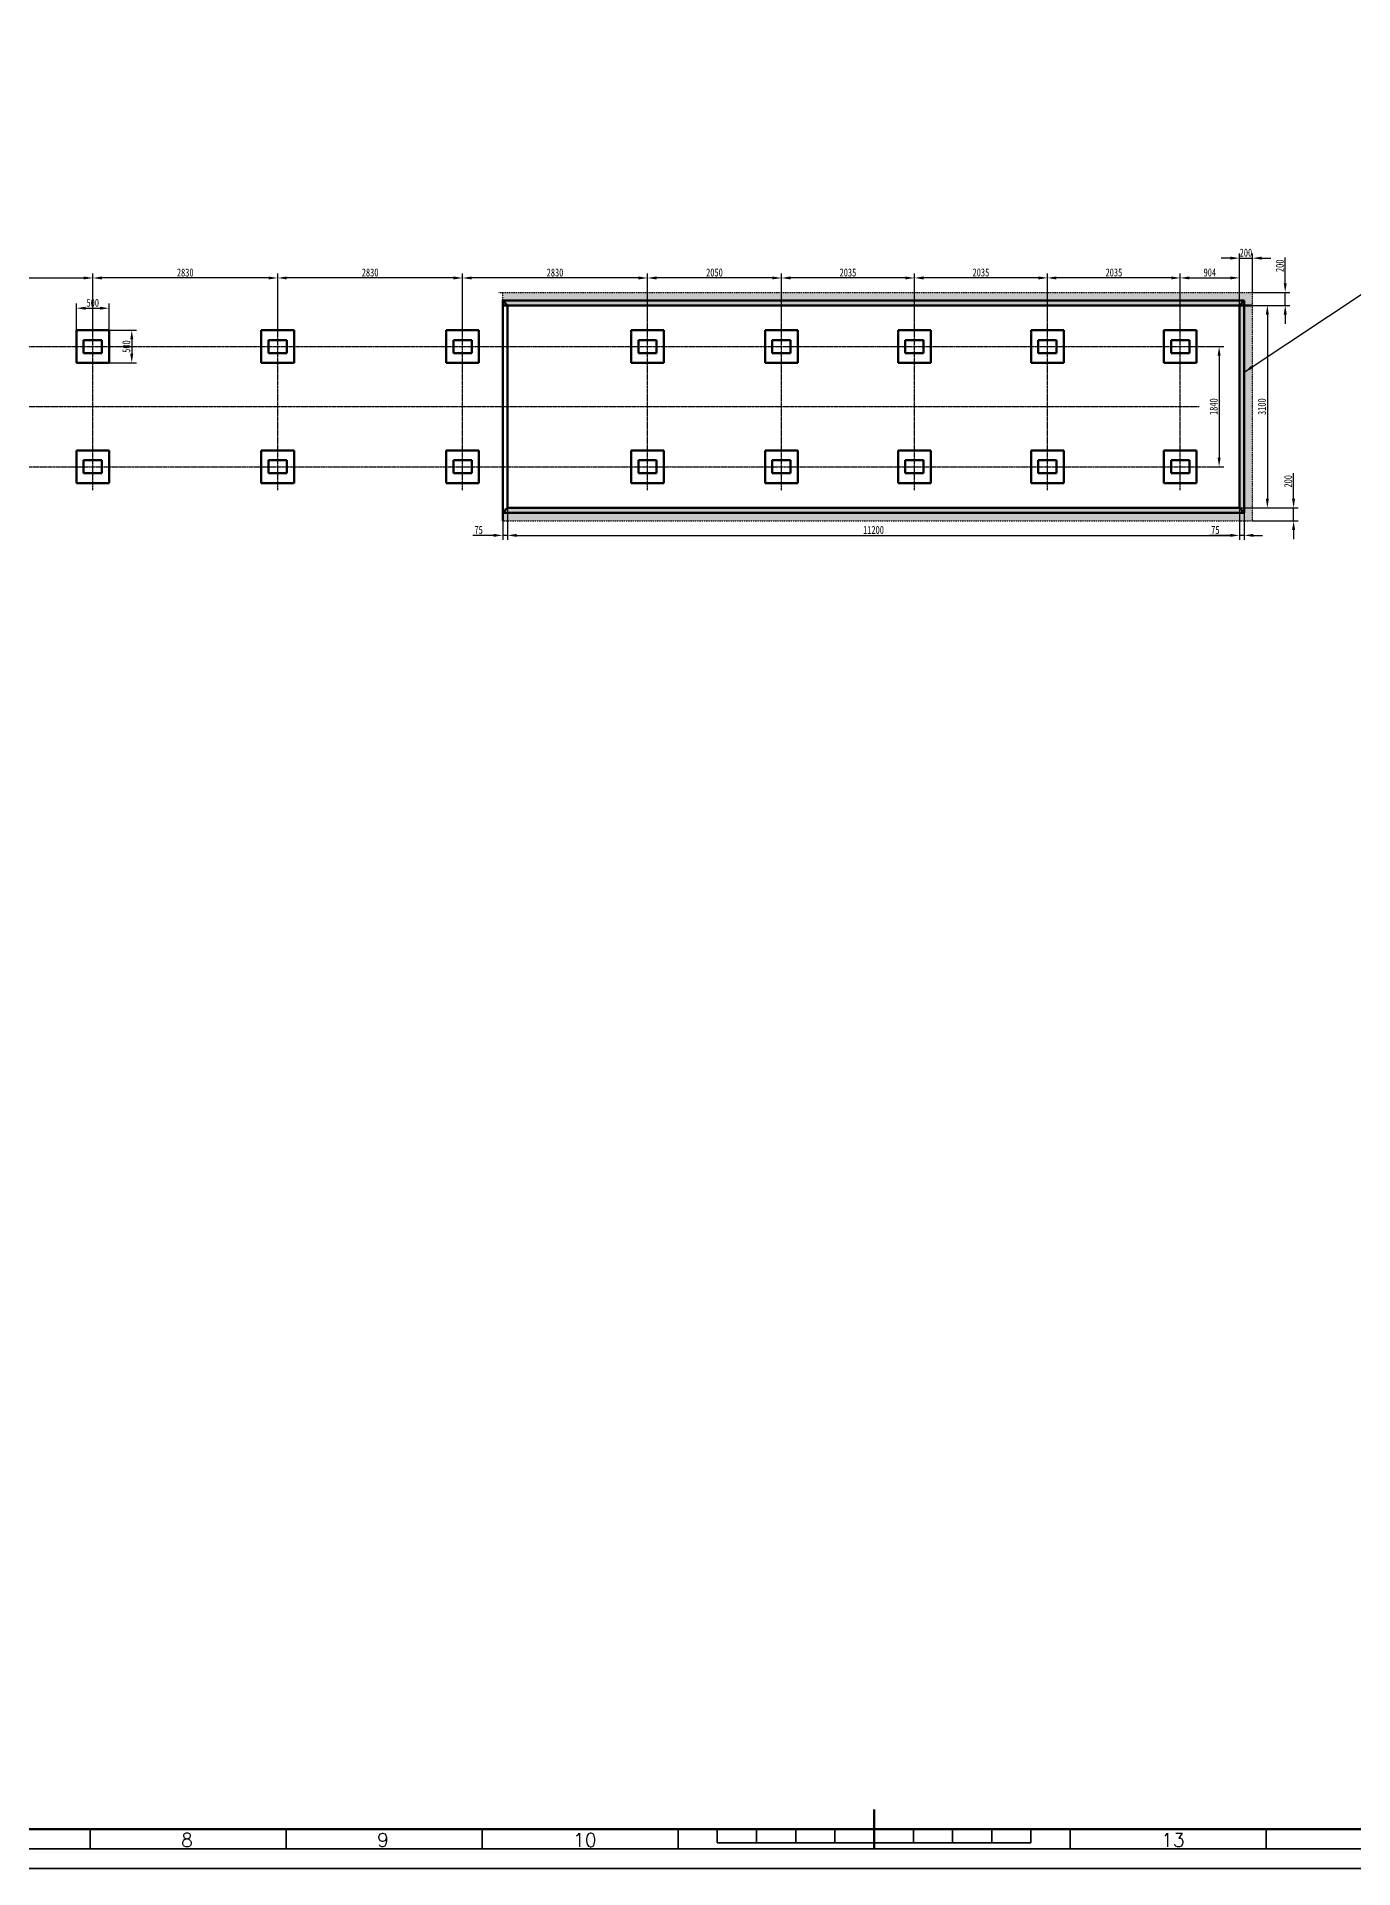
# Model space of a CAD drawing. Header units: millimetres. Extents: x 39335 to 110675, y -13954 to 36506.
# Drawn here: x 59487 to 79639, y -13954 to 14089 of the extents above; entities that cross this region are included whole.
import ezdxf

# ---------------------------------------------------------------- set-up
doc = ezdxf.new("R2010")
doc.units = ezdxf.units.MM
doc.linetypes.add('EB_DASH', pattern=[6, 3, -3])
doc.linetypes.add('EB_DASHDOT', pattern=[39, 30, -3, 3, -3])
for name, color, linetype, lineweight in [('CAXA0', 7, 'Continuous', 70), ('CAXA1', 1, 'EB_DASHDOT', 25), ('CAXA2', 6, 'EB_DASH', 25), ('CAXA4', 3, 'Continuous', 25), ('M_EQUIP_E7', 7, 'Continuous', 70)]:
    doc.layers.add(name, color=color, linetype=linetype, lineweight=lineweight)
doc.styles.add('\\M+5B1EA\\M+5D7BC', font='', dxfattribs={"width": 0.667})
doc.styles.add('S', font='simplex.shx', dxfattribs={"width": 0.8})
doc.styles.get('\\M+5B1EA\\M+5D7BC').set_extended_font_data('FangSong_GB2312')
doc.dimstyles.new('\\M+5B1EA\\M+5D7BC', dxfattribs={"dimscale": 35, "dimtxt": 3.5, "dimasz": 4, "dimexe": 2, "dimexo": 0, "dimtad": 1, "dimdec": 1, "dimdsep": 46, "dimtxsty": '\\M+5B1EA\\M+5D7BC', "dimcen": 0, "dimdle": 6, "dimazin": 2, "dimtfac": 1, "dimtdec": 1, "dimtmove": 0, "dimatfit": 3, "dimfxl": 0, "dimtolj": 1, "dimtzin": 0, "dimarcsym": 0})

# ---------------------------------------------------------------- blocks, each defined once
blk = doc.blocks.new('A$C4D8E30D3')
at = {"color": 7, "linetype": 'Continuous', "lineweight": 70}
blk.add_line((-45.5, 15), (-45.5, 5), dxfattribs=at)
at = {"color": 3, "linetype": 'Continuous', "lineweight": 35}
for p, q in [((-245.5, 10), (-245.5, 5)), ((-195.5, 10), (-195.5, 5)), ((-145.5, 10), (-145.5, 5)), ((-95.5, 10), (-95.5, 5)), ((-45.5, 10), (-45.5, 5)), ((-45.5, 10), (-45.5, 5)), ((4.5, 10), (4.5, 5)), ((54.5, 10), (54.5, 5)), ((54.5, 10), (54.5, 5))]:
    blk.add_line(p, q, dxfattribs=at)
at = {"color": 7, "lineweight": 35}
for p, q in [((-85.5, 6.52), (-85.5, 10)), ((-75.5, 6.52), (-75.5, 10)), ((-65.5, 6.52), (-65.5, 10)), ((-55.5, 6.52), (-55.5, 10)), ((-35.5, 6.52), (-35.5, 10)), ((-25.5, 6.52), (-25.5, 10)), ((-15.5, 6.52), (-15.5, 10)), ((-5.5, 6.52), (-5.5, 10)), ((-85.5, 6.52), (-5.5, 6.52))]:
    blk.add_line(p, q, dxfattribs=at)
at = {"color": 3, "linetype": 'Continuous', "lineweight": 35}
for points in [[(594, 0), (-595, 0), (-595, 841), (594, 841)], [(589, 5), (-580, 5), (-580, 836), (589, 836)]]:
    blk.add_lwpolyline(points, close=True, dxfattribs=at)
at = {"color": 7, "linetype": 'Continuous', "lineweight": 70}
blk.add_lwpolyline([(584, 10), (-575, 10), (-575, 831), (584, 831)], close=True, dxfattribs=at)
at = {"color": 3, "linetype": 'Continuous', "lineweight": 35, "style": 'S'}
for s, p in [('8', (-222.29, 5.51)), ('9', (-172.29, 5.51)), ('10', (-122.29, 5.51)), ('13', (27.71, 5.51))]:
    blk.add_text(s, height=3.5, dxfattribs=at).set_placement(p)
blk = doc.blocks.new('*D255')
at = {"layer": 'CAXA4', "color": 0, "lineweight": -2, "transparency": 16777216}
for p, q in [((63176, 9708), (63176, 10464)), ((65866, 10394), (63316, 10394)), ((66006, 9708), (66006, 10464))]:
    blk.add_line(p, q, dxfattribs=at)
at = {"layer": 'CAXA4', "color": 0, "transparency": 16777216}
for points in [[(63316, 10417), (63316, 10371), (63176, 10394)], [(65866, 10417), (65866, 10371), (66006, 10394)]]:
    blk.add_solid(points, dxfattribs=at)
at = {"layer": 'DEFPOINTS', "color": 0, "transparency": 16777216}
for p in [(63176, 10394), (63176, 9708), (66006, 9708)]:
    blk.add_point(p, dxfattribs=at)
at = {"layer": 'CAXA4', "color": 0, "transparency": 16777216, "insert": (64591, 10477), "char_height": 122.5, "attachment_point": 5, "style": '\\M+5B1EA\\M+5D7BC'}
blk.add_mtext('\\A1;\\fFangSong_GB2312;2830', dxfattribs=at)
blk = doc.blocks.new('*D256')
at = {"layer": 'CAXA4', "color": 0, "lineweight": -2, "transparency": 16777216}
for p, q in [((60346, 9708), (60346, 10464)), ((63036, 10394), (60486, 10394)), ((63176, 9708), (63176, 10464))]:
    blk.add_line(p, q, dxfattribs=at)
at = {"layer": 'CAXA4', "color": 0, "transparency": 16777216}
for points in [[(60486, 10417), (60486, 10371), (60346, 10394)], [(63036, 10417), (63036, 10371), (63176, 10394)]]:
    blk.add_solid(points, dxfattribs=at)
at = {"layer": 'DEFPOINTS', "color": 0, "transparency": 16777216}
for p in [(60346, 10394), (60346, 9708), (63176, 9708)]:
    blk.add_point(p, dxfattribs=at)
at = {"layer": 'CAXA4', "color": 0, "transparency": 16777216, "insert": (61761, 10477), "char_height": 122.5, "attachment_point": 5, "style": '\\M+5B1EA\\M+5D7BC'}
blk.add_mtext('\\A1;\\fFangSong_GB2312;2830', dxfattribs=at)
blk = doc.blocks.new('*D257')
at = {"layer": 'CAXA4', "color": 0, "lineweight": -2, "transparency": 16777216}
for p, q in [((57516, 9708), (57516, 10464)), ((57656, 10394), (60206, 10394)), ((60346, 9708), (60346, 10464))]:
    blk.add_line(p, q, dxfattribs=at)
at = {"layer": 'CAXA4', "color": 0, "transparency": 16777216}
for points in [[(57656, 10417), (57656, 10371), (57516, 10394)], [(60206, 10417), (60206, 10371), (60346, 10394)]]:
    blk.add_solid(points, dxfattribs=at)
at = {"layer": 'DEFPOINTS', "color": 0, "transparency": 16777216}
for p in [(60346, 10394), (57516, 9708), (60346, 9708)]:
    blk.add_point(p, dxfattribs=at)
at = {"layer": 'CAXA4', "color": 0, "transparency": 16777216, "insert": (58931, 10477), "char_height": 122.5, "attachment_point": 5, "style": '\\M+5B1EA\\M+5D7BC'}
blk.add_mtext('\\A1;\\fFangSong_GB2312;2830', dxfattribs=at)
blk = doc.blocks.new('*D259')
at = {"layer": 'CAXA4', "color": 0, "lineweight": -2, "transparency": 16777216}
for p, q in [((60596, 9594), (61013, 9594)), ((60943, 9454), (60943, 9234)), ((60596, 9094), (61013, 9094))]:
    blk.add_line(p, q, dxfattribs=at)
at = {"layer": 'CAXA4', "color": 0, "transparency": 16777216}
for points in [[(60920, 9454), (60966, 9454), (60943, 9594)], [(60920, 9234), (60966, 9234), (60943, 9094)]]:
    blk.add_solid(points, dxfattribs=at)
at = {"layer": 'DEFPOINTS', "color": 0, "transparency": 16777216}
for p in [(60596, 9594), (60596, 9094), (60943, 9094)]:
    blk.add_point(p, dxfattribs=at)
at = {"layer": 'CAXA4', "color": 0, "transparency": 16777216, "insert": (60860, 9344), "char_height": 122.5, "attachment_point": 5, "rotation": 90, "style": '\\M+5B1EA\\M+5D7BC'}
blk.add_mtext('\\A1;\\fFangSong_GB2312;500', dxfattribs=at)
blk = doc.blocks.new('*D260')
at = {"layer": 'CAXA4', "color": 0, "lineweight": -2, "transparency": 16777216}
for p, q in [((60096, 9594), (60096, 10001)), ((60236, 9931), (60456, 9931)), ((60596, 9594), (60596, 10001))]:
    blk.add_line(p, q, dxfattribs=at)
at = {"layer": 'CAXA4', "color": 0, "transparency": 16777216}
for points in [[(60236, 9954), (60236, 9908), (60096, 9931)], [(60456, 9954), (60456, 9908), (60596, 9931)]]:
    blk.add_solid(points, dxfattribs=at)
at = {"layer": 'DEFPOINTS', "color": 0, "transparency": 16777216}
for p in [(60596, 9931), (60096, 9594), (60596, 9594)]:
    blk.add_point(p, dxfattribs=at)
at = {"layer": 'CAXA4', "color": 0, "transparency": 16777216, "insert": (60346, 10014), "char_height": 122.5, "attachment_point": 5, "style": '\\M+5B1EA\\M+5D7BC'}
blk.add_mtext('\\A1;\\fFangSong_GB2312;500', dxfattribs=at)
blk = doc.blocks.new('*D261')
at = {"layer": 'CAXA4', "color": 0, "lineweight": -2, "transparency": 16777216}
for p, q in [((66620, 6799), (66620, 6383)), ((66695, 6874), (66695, 6383)), ((66480, 6453), (66164, 6453)), ((66695, 6453), (66620, 6453)), ((66835, 6453), (66975, 6453))]:
    blk.add_line(p, q, dxfattribs=at)
at = {"layer": 'CAXA4', "color": 0, "transparency": 16777216}
for points in [[(66480, 6477), (66480, 6430), (66620, 6453)], [(66835, 6477), (66835, 6430), (66695, 6453)]]:
    blk.add_solid(points, dxfattribs=at)
at = {"layer": 'DEFPOINTS', "color": 0, "transparency": 16777216}
for p in [(66620, 6799), (66695, 6874), (66620, 6453)]:
    blk.add_point(p, dxfattribs=at)
at = {"layer": 'CAXA4', "color": 0, "transparency": 16777216, "insert": (66252, 6536), "char_height": 122.5, "attachment_point": 5, "style": '\\M+5B1EA\\M+5D7BC'}
blk.add_mtext('\\A1;\\fFangSong_GB2312;75', dxfattribs=at)
blk = doc.blocks.new('*D262')
at = {"layer": 'CAXA4', "color": 0, "lineweight": -2, "transparency": 16777216}
for p, q in [((66006, 9708), (66006, 10464)), ((68696, 10394), (66146, 10394)), ((68836, 9733), (68836, 10464))]:
    blk.add_line(p, q, dxfattribs=at)
at = {"layer": 'CAXA4', "color": 0, "transparency": 16777216}
for points in [[(66146, 10417), (66146, 10371), (66006, 10394)], [(68696, 10417), (68696, 10371), (68836, 10394)]]:
    blk.add_solid(points, dxfattribs=at)
at = {"layer": 'DEFPOINTS', "color": 0, "transparency": 16777216}
for p in [(66006, 10394), (66006, 9708), (68836, 9733)]:
    blk.add_point(p, dxfattribs=at)
at = {"layer": 'CAXA4', "color": 0, "transparency": 16777216, "insert": (67421, 10477), "char_height": 122.5, "attachment_point": 5, "style": '\\M+5B1EA\\M+5D7BC'}
blk.add_mtext('\\A1;\\fFangSong_GB2312;2830', dxfattribs=at)
blk = doc.blocks.new('*D263')
at = {"layer": 'CAXA4', "color": 0, "lineweight": -2, "transparency": 16777216}
for p, q in [((68836, 9733), (68836, 10464)), ((70746, 10394), (68976, 10394)), ((70886, 9733), (70886, 10464))]:
    blk.add_line(p, q, dxfattribs=at)
at = {"layer": 'CAXA4', "color": 0, "transparency": 16777216}
for points in [[(68976, 10417), (68976, 10371), (68836, 10394)], [(70746, 10417), (70746, 10371), (70886, 10394)]]:
    blk.add_solid(points, dxfattribs=at)
at = {"layer": 'DEFPOINTS', "color": 0, "transparency": 16777216}
for p in [(68836, 10394), (68836, 9733), (70886, 9733)]:
    blk.add_point(p, dxfattribs=at)
at = {"layer": 'CAXA4', "color": 0, "transparency": 16777216, "insert": (69861, 10477), "char_height": 122.5, "attachment_point": 5, "style": '\\M+5B1EA\\M+5D7BC'}
blk.add_mtext('\\A1;\\fFangSong_GB2312;2050', dxfattribs=at)
blk = doc.blocks.new('*D264')
at = {"layer": 'CAXA4', "color": 0, "lineweight": -2, "transparency": 16777216}
for p, q in [((70886, 9733), (70886, 10464)), ((72781, 10394), (71026, 10394)), ((72921, 9733), (72921, 10464))]:
    blk.add_line(p, q, dxfattribs=at)
at = {"layer": 'CAXA4', "color": 0, "transparency": 16777216}
for points in [[(71026, 10417), (71026, 10371), (70886, 10394)], [(72781, 10417), (72781, 10371), (72921, 10394)]]:
    blk.add_solid(points, dxfattribs=at)
at = {"layer": 'DEFPOINTS', "color": 0, "transparency": 16777216}
for p in [(70886, 10394), (70886, 9733), (72921, 9733)]:
    blk.add_point(p, dxfattribs=at)
at = {"layer": 'CAXA4', "color": 0, "transparency": 16777216, "insert": (71904, 10477), "char_height": 122.5, "attachment_point": 5, "style": '\\M+5B1EA\\M+5D7BC'}
blk.add_mtext('\\A1;\\fFangSong_GB2312;2035', dxfattribs=at)
blk = doc.blocks.new('*D265')
at = {"layer": 'CAXA4', "color": 0, "lineweight": -2, "transparency": 16777216}
for p, q in [((72921, 9733), (72921, 10465)), ((74816, 10395), (73061, 10395)), ((74956, 9733), (74956, 10465))]:
    blk.add_line(p, q, dxfattribs=at)
at = {"layer": 'CAXA4', "color": 0, "transparency": 16777216}
for points in [[(73061, 10418), (73061, 10371), (72921, 10395)], [(74816, 10418), (74816, 10371), (74956, 10395)]]:
    blk.add_solid(points, dxfattribs=at)
at = {"layer": 'DEFPOINTS', "color": 0, "transparency": 16777216}
for p in [(72921, 10395), (72921, 9733), (74956, 9733)]:
    blk.add_point(p, dxfattribs=at)
at = {"layer": 'CAXA4', "color": 0, "transparency": 16777216, "insert": (73939, 10478), "char_height": 122.5, "attachment_point": 5, "style": '\\M+5B1EA\\M+5D7BC'}
blk.add_mtext('\\A1;\\fFangSong_GB2312;2035', dxfattribs=at)
blk = doc.blocks.new('*D266')
at = {"layer": 'CAXA4', "color": 0, "lineweight": -2, "transparency": 16777216}
for p, q in [((74956, 9733), (74956, 10465)), ((76851, 10395), (75096, 10395)), ((76991, 9733), (76991, 10465))]:
    blk.add_line(p, q, dxfattribs=at)
at = {"layer": 'CAXA4', "color": 0, "transparency": 16777216}
for points in [[(75096, 10418), (75096, 10371), (74956, 10395)], [(76851, 10418), (76851, 10371), (76991, 10395)]]:
    blk.add_solid(points, dxfattribs=at)
at = {"layer": 'DEFPOINTS', "color": 0, "transparency": 16777216}
for p in [(74956, 10395), (74956, 9733), (76991, 9733)]:
    blk.add_point(p, dxfattribs=at)
at = {"layer": 'CAXA4', "color": 0, "transparency": 16777216, "insert": (75974, 10478), "char_height": 122.5, "attachment_point": 5, "style": '\\M+5B1EA\\M+5D7BC'}
blk.add_mtext('\\A1;\\fFangSong_GB2312;2035', dxfattribs=at)
blk = doc.blocks.new('*D267')
at = {"layer": 'CAXA4', "color": 0, "lineweight": -2, "transparency": 16777216}
for p, q in [((76991, 9733), (76991, 10465)), ((77131, 10395), (77755, 10395)), ((77895, 9974), (77895, 10465))]:
    blk.add_line(p, q, dxfattribs=at)
at = {"layer": 'CAXA4', "color": 0, "transparency": 16777216}
for points in [[(77131, 10418), (77131, 10371), (76991, 10395)], [(77755, 10418), (77755, 10371), (77895, 10395)]]:
    blk.add_solid(points, dxfattribs=at)
at = {"layer": 'DEFPOINTS', "color": 0, "transparency": 16777216}
for p in [(77895, 10395), (77895, 9974), (76991, 9733)]:
    blk.add_point(p, dxfattribs=at)
at = {"layer": 'CAXA4', "color": 0, "transparency": 16777216, "insert": (77443, 10478), "char_height": 122.5, "attachment_point": 5, "style": '\\M+5B1EA\\M+5D7BC'}
blk.add_mtext('\\A1;\\fFangSong_GB2312;904', dxfattribs=at)
blk = doc.blocks.new('*D268')
at = {"layer": 'CAXA4', "color": 0, "lineweight": -2, "transparency": 16777216}
for p, q in [((77411, 9344), (77655, 9344)), ((77585, 9204), (77585, 7644)), ((77420, 7504), (77655, 7504))]:
    blk.add_line(p, q, dxfattribs=at)
at = {"layer": 'CAXA4', "color": 0, "transparency": 16777216}
for points in [[(77562, 9204), (77608, 9204), (77585, 9344)], [(77562, 7644), (77608, 7644), (77585, 7504)]]:
    blk.add_solid(points, dxfattribs=at)
at = {"layer": 'DEFPOINTS', "color": 0, "transparency": 16777216}
for p in [(77411, 9344), (77420, 7504), (77585, 7504)]:
    blk.add_point(p, dxfattribs=at)
at = {"layer": 'CAXA4', "color": 0, "transparency": 16777216, "insert": (77502, 8424), "char_height": 122.5, "attachment_point": 5, "rotation": 90, "style": '\\M+5B1EA\\M+5D7BC'}
blk.add_mtext('\\A1;\\fFangSong_GB2312;1840', dxfattribs=at)
blk = doc.blocks.new('*D269')
at = {"layer": 'CAXA4', "color": 0, "lineweight": -2, "transparency": 16777216}
for p, q in [((77895, 9974), (78393, 9974)), ((78323, 9834), (78323, 7014)), ((77895, 6874), (78393, 6874))]:
    blk.add_line(p, q, dxfattribs=at)
at = {"layer": 'CAXA4', "color": 0, "transparency": 16777216}
for points in [[(78299, 9834), (78346, 9834), (78323, 9974)], [(78299, 7014), (78346, 7014), (78323, 6874)]]:
    blk.add_solid(points, dxfattribs=at)
at = {"layer": 'DEFPOINTS', "color": 0, "transparency": 16777216}
for p in [(77895, 9974), (77895, 6874), (78323, 6874)]:
    blk.add_point(p, dxfattribs=at)
at = {"layer": 'CAXA4', "color": 0, "transparency": 16777216, "insert": (78240, 8424), "char_height": 122.5, "attachment_point": 5, "rotation": 90, "style": '\\M+5B1EA\\M+5D7BC'}
blk.add_mtext('\\A1;\\fFangSong_GB2312;3100', dxfattribs=at)
blk = doc.blocks.new('*D270')
at = {"layer": 'CAXA4', "color": 0, "lineweight": -2, "transparency": 16777216}
for p, q in [((77895, 6874), (77895, 6383)), ((77970, 6799), (77970, 6383)), ((77755, 6453), (77439, 6453)), ((77970, 6453), (77895, 6453)), ((78110, 6453), (78250, 6453))]:
    blk.add_line(p, q, dxfattribs=at)
at = {"layer": 'CAXA4', "color": 0, "transparency": 16777216}
for points in [[(77755, 6477), (77755, 6430), (77895, 6453)], [(78110, 6477), (78110, 6430), (77970, 6453)]]:
    blk.add_solid(points, dxfattribs=at)
at = {"layer": 'DEFPOINTS', "color": 0, "transparency": 16777216}
for p in [(77895, 6874), (77970, 6799), (77895, 6453)]:
    blk.add_point(p, dxfattribs=at)
at = {"layer": 'CAXA4', "color": 0, "transparency": 16777216, "insert": (77527, 6536), "char_height": 122.5, "attachment_point": 5, "style": '\\M+5B1EA\\M+5D7BC'}
blk.add_mtext('\\A1;\\fFangSong_GB2312;75', dxfattribs=at)
blk = doc.blocks.new('*D271')
at = {"layer": 'CAXA4', "color": 0, "lineweight": -2, "transparency": 16777216}
for p, q in [((66695, 6874), (66695, 6383)), ((77895, 6874), (77895, 6383)), ((66835, 6453), (77755, 6453))]:
    blk.add_line(p, q, dxfattribs=at)
at = {"layer": 'CAXA4', "color": 0, "transparency": 16777216}
for points in [[(66835, 6477), (66835, 6430), (66695, 6453)], [(77755, 6477), (77755, 6430), (77895, 6453)]]:
    blk.add_solid(points, dxfattribs=at)
at = {"layer": 'DEFPOINTS', "color": 0, "transparency": 16777216}
for p in [(66695, 6874), (77895, 6874), (77895, 6453)]:
    blk.add_point(p, dxfattribs=at)
at = {"layer": 'CAXA4', "color": 0, "transparency": 16777216, "insert": (72295, 6536), "char_height": 122.5, "attachment_point": 5, "style": '\\M+5B1EA\\M+5D7BC'}
blk.add_mtext('\\A1;\\fFangSong_GB2312;11200', dxfattribs=at)
blk = doc.blocks.new('*D274')
at = {"layer": 'CAXA4', "color": 0, "lineweight": -2, "transparency": 16777216}
for p, q in [((78597, 10314), (78597, 10708)), ((78095, 10174), (78667, 10174)), ((78597, 9974), (78597, 10174)), ((78190, 9974), (78667, 9974)), ((78597, 9834), (78597, 9694))]:
    blk.add_line(p, q, dxfattribs=at)
at = {"layer": 'CAXA4', "color": 0, "transparency": 16777216}
for points in [[(78573, 10314), (78620, 10314), (78597, 10174)], [(78573, 9834), (78620, 9834), (78597, 9974)]]:
    blk.add_solid(points, dxfattribs=at)
at = {"layer": 'DEFPOINTS', "color": 0, "transparency": 16777216}
for p in [(78095, 10174), (78597, 10174), (78190, 9974)]:
    blk.add_point(p, dxfattribs=at)
at = {"layer": 'CAXA4', "color": 0, "transparency": 16777216, "insert": (78514, 10581), "char_height": 122.5, "attachment_point": 5, "rotation": 90, "style": '\\M+5B1EA\\M+5D7BC'}
blk.add_mtext('\\A1;200', dxfattribs=at)
blk = doc.blocks.new('*D275')
at = {"layer": 'CAXA4', "color": 0, "lineweight": -2, "transparency": 16777216}
for p, q in [((78725, 7014), (78725, 7408)), ((78206, 6874), (78795, 6874)), ((78725, 6674), (78725, 6874)), ((78095, 6674), (78795, 6674)), ((78725, 6534), (78725, 6394))]:
    blk.add_line(p, q, dxfattribs=at)
at = {"layer": 'CAXA4', "color": 0, "transparency": 16777216}
for points in [[(78701, 7014), (78748, 7014), (78725, 6874)], [(78701, 6534), (78748, 6534), (78725, 6674)]]:
    blk.add_solid(points, dxfattribs=at)
at = {"layer": 'DEFPOINTS', "color": 0, "transparency": 16777216}
for p in [(78206, 6874), (78725, 6874), (78095, 6674)]:
    blk.add_point(p, dxfattribs=at)
at = {"layer": 'CAXA4', "color": 0, "transparency": 16777216, "insert": (78642, 7281), "char_height": 122.5, "attachment_point": 5, "rotation": 90, "style": '\\M+5B1EA\\M+5D7BC'}
blk.add_mtext('\\A1;200', dxfattribs=at)
blk = doc.blocks.new('*D276')
at = {"layer": 'CAXA4', "color": 0, "lineweight": -2, "transparency": 16777216}
for p, q in [((77755, 10698), (77615, 10698)), ((77895, 10388), (77895, 10768)), ((77895, 10698), (78095, 10698)), ((78095, 10174), (78095, 10768)), ((78235, 10698), (78375, 10698))]:
    blk.add_line(p, q, dxfattribs=at)
at = {"layer": 'CAXA4', "color": 0, "transparency": 16777216}
for points in [[(77755, 10721), (77755, 10674), (77895, 10698)], [(78235, 10721), (78235, 10674), (78095, 10698)]]:
    blk.add_solid(points, dxfattribs=at)
at = {"layer": 'DEFPOINTS', "color": 0, "transparency": 16777216}
for p in [(78095, 10698), (77895, 10388), (78095, 10174)]:
    blk.add_point(p, dxfattribs=at)
at = {"layer": 'CAXA4', "color": 0, "transparency": 16777216, "insert": (77995, 10781), "char_height": 122.5, "attachment_point": 5, "style": '\\M+5B1EA\\M+5D7BC'}
blk.add_mtext('\\A1;200', dxfattribs=at)

msp = doc.modelspace()

# ---------------------------------------------------------------- hatches: boundary and pattern name
at = {"layer": 'CAXA2'}
h = msp.add_hatch(dxfattribs=at)
h.set_pattern_fill('AR-CONC', color=256, style=0)
h.set_pattern_definition([(50, (43517.59, 12488.8), (182.1847, -15.9391), [19.05, -209.55]), (355, (43517.59, 12488.8), (-35.2428, 191.0566), [15.24, -167.64]), (100.451, (43532.77, 12487.48), (146.9425, 175.1167), [16.19, -178.09]), (46.1842, (43517.59, 12539.6), (271.079, -42.0423), [28.575, -314.325]), (96.6356, (43540.18, 12536.1), (237.4042, 247.4256), [24.285, -267.135]), (351.184, (43517.6, 12539.6), (237.4046, 247.4251), [22.86, -251.46]), (21, (43542.99, 12526.9), (151.6149, -102.2655), [19.05, -209.55]), (326, (43542.99, 12526.9), (61.802, 184.188), [15.24, -167.64]), (71.4514, (43555.62, 12518.38), (213.4165, 81.9229), [16.19, -178.09]), (37.5, (43517.586, 12488.805), (3.0886, 84.55504), [0, -165.608, 0, -170.18, 0, -168.275]), (7.5, (43517.59, 12488.805), (66.81966, 100.18057), [0, -97.028, 0, -161.798, 0, -64.135]), (327.5, (43460.944, 12488.805), (135.5906, -5.72874), [0, -63.5, 0, -198.12, 0, -262.89]), (317.5, (43435.54, 12488.8), (148.1292, 25.4265), [0, -82.55, 0, -131.572, 0, -186.69])])
h.paths.add_polyline_path([(78094.94, 10173.9), (66619.94, 10173.9), (66619.94, 10048.9), (66619.94, 9973.9), (77894.94, 9973.9), (77894.94, 6873.9), (66619.94, 6873.9), (66619.94, 6673.9), (78094.94, 6673.9)])

# ---------------------------------------------------------------- linework, layer by layer
at = {"layer": 'CAXA0'}
for p, q in [((66694.94, 9973.9), (66619.94, 10048.9)), ((66619.94, 10048.9), (66619.94, 6673.9)), ((77969.94, 10048.9), (66619.94, 10048.9)), ((66619.94, 9973.9), (78094.94, 9973.9)), ((66694.94, 6873.9), (66694.94, 9973.9)), ((77894.94, 9973.9), (77969.94, 10048.9)), ((77894.94, 6873.9), (77894.94, 9973.9)), ((77969.94, 10048.9), (77969.94, 6798.9)), ((60096.01, 9593.9), (60596.01, 9593.9)), ((60096.01, 9093.9), (60096.01, 9593.9)), ((60596.01, 9593.9), (60596.01, 9093.9)), ((62926.01, 9593.9), (63426.01, 9593.9)), ((62926.01, 9093.9), (62926.01, 9593.9)), ((63426.01, 9593.9), (63426.01, 9093.9)), ((65756.01, 9593.9), (66256.01, 9593.9)), ((65756.01, 9093.9), (65756.01, 9593.9)), ((66256.01, 9593.9), (66256.01, 9093.9)), ((68586.01, 9593.9), (69086.01, 9593.9)), ((68586.01, 9093.9), (68586.01, 9593.9)), ((69086.01, 9593.9), (69086.01, 9093.9)), ((70636.01, 9593.9), (71136.01, 9593.9)), ((70636.01, 9093.9), (70636.01, 9593.9)), ((71136.01, 9593.9), (71136.01, 9093.9)), ((72671.01, 9593.9), (73171.01, 9593.9)), ((72671.01, 9093.9), (72671.01, 9593.9)), ((73171.01, 9593.9), (73171.01, 9093.9)), ((74706.01, 9093.9), (74706.01, 9593.9)), ((74706.01, 9593.9), (75206.01, 9593.9)), ((75206.01, 9593.9), (75206.01, 9093.9)), ((76741.01, 9093.9), (76741.01, 9593.9)), ((76741.01, 9593.9), (77241.01, 9593.9)), ((77241.01, 9593.9), (77241.01, 9093.9)), ((60486.01, 9443.9), (60206.01, 9443.9)), ((60206.01, 9243.9), (60206.01, 9443.9)), ((60486.01, 9243.9), (60486.01, 9443.9)), ((63316.01, 9443.9), (63036.01, 9443.9)), ((63036.01, 9243.9), (63036.01, 9443.9)), ((63316.01, 9243.9), (63316.01, 9443.9)), ((66146.01, 9443.9), (65866.01, 9443.9)), ((65866.01, 9243.9), (65866.01, 9443.9)), ((66146.01, 9243.9), (66146.01, 9443.9)), ((68976.01, 9443.9), (68696.01, 9443.9)), ((68696.01, 9243.9), (68696.01, 9443.9)), ((68976.01, 9243.9), (68976.01, 9443.9)), ((71026.01, 9443.9), (70746.01, 9443.9)), ((70746.01, 9243.9), (70746.01, 9443.9)), ((71026.01, 9243.9), (71026.01, 9443.9)), ((73061.01, 9443.9), (72781.01, 9443.9)), ((72781.01, 9243.9), (72781.01, 9443.9)), ((73061.01, 9243.9), (73061.01, 9443.9)), ((74816.01, 9243.9), (74816.01, 9443.9)), ((75096.01, 9443.9), (74816.01, 9443.9)), ((75096.01, 9243.9), (75096.01, 9443.9)), ((76851.01, 9243.9), (76851.01, 9443.9)), ((77131.01, 9443.9), (76851.01, 9443.9)), ((77131.01, 9243.9), (77131.01, 9443.9)), ((60096.01, 9093.9), (60596.01, 9093.9)), ((60486.01, 9243.9), (60206.01, 9243.9)), ((62926.01, 9093.9), (63426.01, 9093.9)), ((63316.01, 9243.9), (63036.01, 9243.9)), ((65756.01, 9093.9), (66256.01, 9093.9)), ((66146.01, 9243.9), (65866.01, 9243.9)), ((68586.01, 9093.9), (69086.01, 9093.9)), ((68976.01, 9243.9), (68696.01, 9243.9)), ((70636.01, 9093.9), (71136.01, 9093.9)), ((71026.01, 9243.9), (70746.01, 9243.9)), ((72671.01, 9093.9), (73171.01, 9093.9)), ((73061.01, 9243.9), (72781.01, 9243.9)), ((74706.01, 9093.9), (75206.01, 9093.9)), ((75096.01, 9243.9), (74816.01, 9243.9)), ((76741.01, 9093.9), (77241.01, 9093.9)), ((77131.01, 9243.9), (76851.01, 9243.9)), ((60096.01, 7753.9), (60596.01, 7753.9)), ((60096.01, 7753.9), (60096.01, 7253.9)), ((60486.01, 7603.9), (60206.01, 7603.9)), ((60206.01, 7603.9), (60206.01, 7403.9)), ((60486.01, 7603.9), (60486.01, 7403.9)), ((60596.01, 7253.9), (60596.01, 7753.9)), ((62926.01, 7753.9), (63426.01, 7753.9)), ((62926.01, 7753.9), (62926.01, 7253.9)), ((63316.01, 7603.9), (63036.01, 7603.9)), ((63036.01, 7603.9), (63036.01, 7403.9)), ((63316.01, 7603.9), (63316.01, 7403.9)), ((63426.01, 7253.9), (63426.01, 7753.9)), ((65756.01, 7753.9), (66256.01, 7753.9)), ((65756.01, 7753.9), (65756.01, 7253.9)), ((66146.01, 7603.9), (65866.01, 7603.9)), ((65866.01, 7603.9), (65866.01, 7403.9)), ((66146.01, 7603.9), (66146.01, 7403.9)), ((66256.01, 7253.9), (66256.01, 7753.9)), ((68586.01, 7753.9), (69086.01, 7753.9)), ((68586.01, 7753.9), (68586.01, 7253.9)), ((68976.01, 7603.9), (68696.01, 7603.9)), ((68696.01, 7603.9), (68696.01, 7403.9)), ((68976.01, 7603.9), (68976.01, 7403.9)), ((69086.01, 7253.9), (69086.01, 7753.9)), ((70636.01, 7753.9), (71136.01, 7753.9)), ((70636.01, 7753.9), (70636.01, 7253.9)), ((71026.01, 7603.9), (70746.01, 7603.9)), ((70746.01, 7603.9), (70746.01, 7403.9)), ((71026.01, 7603.9), (71026.01, 7403.9)), ((71136.01, 7253.9), (71136.01, 7753.9)), ((72671.01, 7753.9), (73171.01, 7753.9)), ((72671.01, 7753.9), (72671.01, 7253.9)), ((73061.01, 7603.9), (72781.01, 7603.9)), ((72781.01, 7603.9), (72781.01, 7403.9)), ((73061.01, 7603.9), (73061.01, 7403.9)), ((73171.01, 7253.9), (73171.01, 7753.9)), ((74706.01, 7753.9), (74706.01, 7253.9)), ((74706.01, 7753.9), (75206.01, 7753.9)), ((74816.01, 7603.9), (74816.01, 7403.9)), ((75096.01, 7603.9), (74816.01, 7603.9)), ((75096.01, 7603.9), (75096.01, 7403.9)), ((75206.01, 7253.9), (75206.01, 7753.9)), ((76741.01, 7753.9), (76741.01, 7253.9)), ((76741.01, 7753.9), (77241.01, 7753.9)), ((76851.01, 7603.9), (76851.01, 7403.9)), ((77131.01, 7603.9), (76851.01, 7603.9)), ((77131.01, 7603.9), (77131.01, 7403.9)), ((77241.01, 7253.9), (77241.01, 7753.9)), ((60486.01, 7403.9), (60206.01, 7403.9)), ((63316.01, 7403.9), (63036.01, 7403.9)), ((66146.01, 7403.9), (65866.01, 7403.9)), ((68976.01, 7403.9), (68696.01, 7403.9)), ((71026.01, 7403.9), (70746.01, 7403.9)), ((73061.01, 7403.9), (72781.01, 7403.9)), ((75096.01, 7403.9), (74816.01, 7403.9)), ((77131.01, 7403.9), (76851.01, 7403.9)), ((60096.01, 7253.9), (60596.01, 7253.9)), ((62926.01, 7253.9), (63426.01, 7253.9)), ((65756.01, 7253.9), (66256.01, 7253.9)), ((68586.01, 7253.9), (69086.01, 7253.9)), ((70636.01, 7253.9), (71136.01, 7253.9)), ((72671.01, 7253.9), (73171.01, 7253.9)), ((74706.01, 7253.9), (75206.01, 7253.9)), ((76741.01, 7253.9), (77241.01, 7253.9)), ((66694.94, 6873.9), (66619.94, 6798.9)), ((77969.94, 6798.9), (66619.94, 6798.9)), ((66694.94, 6873.9), (77894.94, 6873.9)), ((77894.94, 6873.9), (77969.94, 6798.9))]:
    msp.add_line(p, q, dxfattribs=at)
at = {"layer": 'CAXA1', "linetype": 'EB_DASHDOT', "lineweight": 25}
for p, q in [((60346.01, 7147.44), (60346.01, 9708.03)), ((63176.01, 7147.44), (63176.01, 9708.03)), ((66006.01, 7147.44), (66006.01, 9708.03)), ((68836.01, 7147.44), (68836.01, 9733.03)), ((70886.01, 7147.44), (70886.01, 9733.03)), ((72921.01, 7147.44), (72921.01, 9733.03)), ((74956.01, 7147.44), (74956.01, 9733.03)), ((76991.01, 7147.44), (76991.01, 9733.03)), ((54292.86, 9343.9), (77410.93, 9343.9)), ((54482.48, 8423.9), (77281.62, 8423.9)), ((54275.25, 7503.9), (77419.9, 7503.9))]:
    msp.add_line(p, q, dxfattribs=at)
at = {"layer": 'CAXA2'}
for p, q in [((66563.1, 10173.9), (78094.94, 10173.9)), ((66619.94, 10048.9), (66619.94, 10173.9)), ((78094.94, 6673.9), (78094.94, 10173.9)), ((66619.94, 6673.9), (78094.94, 6673.9))]:
    msp.add_line(p, q, dxfattribs=at)

# ---------------------------------------------------------------- block references
at = {"layer": 'M_EQUIP_E7', "lineweight": 35, "xscale": 60, "yscale": 60, "zscale": 60}
msp.add_blockref('A$C4D8E30D3', (75035, -13954.12), dxfattribs=at)

# ---------------------------------------------------------------- dimensions: what is measured, and where the dimension line sits
at = {"layer": 'CAXA4', "color": 253}
dim = msp.add_linear_dim(base=(78094.94, 10697.56), p1=(77894.94, 10388.47), p2=(78094.94, 10173.9), dimstyle='\\M+5B1EA\\M+5D7BC', dxfattribs=at)
dim.commit()
dim.dimension.update_dxf_attribs({"geometry": '*D276', "text_midpoint": (77994.94, 10697.56), "dimtype": 160})
dim = msp.add_linear_dim(base=(78596.64, 10173.9), p1=(78190.06, 9973.9), p2=(78094.94, 10173.9), angle=90, dimstyle='\\M+5B1EA\\M+5D7BC', dxfattribs=at)
dim.commit()
dim.dimension.update_dxf_attribs({"geometry": '*D274', "text_midpoint": (78596.64, 10580.83), "dimtype": 160})
for base, p1, p2, text, picture, middle in [((60346.01, 10393.94), (57516.01, 9708.03), (60346.01, 9708.03), '\\fFangSong_GB2312;2830', '*D257', (58931.01, 10477.06)), ((60346.01, 10393.94), (63176.01, 9708.03), (60346.01, 9708.03), '\\fFangSong_GB2312;2830', '*D256', (61761.01, 10477.06)), ((63176.01, 10393.94), (66006.01, 9708.03), (63176.01, 9708.03), '\\fFangSong_GB2312;2830', '*D255', (64591.01, 10477.06)), ((66006.01, 10393.94), (68836.01, 9733.03), (66006.01, 9708.03), '\\fFangSong_GB2312;2830', '*D262', (67421.01, 10477.06)), ((68836.01, 10393.94), (70886.01, 9733.03), (68836.01, 9733.03), '\\fFangSong_GB2312;2050', '*D263', (69861.01, 10477.06)), ((70886.01, 10393.94), (72921.01, 9733.03), (70886.01, 9733.03), '\\fFangSong_GB2312;2035', '*D264', (71903.51, 10477.06)), ((72921.01, 10394.61), (74956.01, 9733.03), (72921.01, 9733.03), '\\fFangSong_GB2312;2035', '*D265', (73938.51, 10477.74)), ((74956.01, 10394.61), (76991.01, 9733.03), (74956.01, 9733.03), '\\fFangSong_GB2312;2035', '*D266', (75973.51, 10477.74)), ((77894.94, 10394.61), (76991.01, 9733.03), (77894.94, 9973.9), '\\fFangSong_GB2312;904', '*D267', (77442.97, 10477.74)), ((60596.01, 9930.99), (60096.01, 9593.9), (60596.01, 9593.9), '\\fFangSong_GB2312;500', '*D260', (60346.01, 10014.11)), ((66619.94, 6453.28), (66694.94, 6873.9), (66619.94, 6798.9), '\\fFangSong_GB2312;75', '*D261', (66251.92, 6536.41)), ((77894.94, 6453.28), (66694.94, 6873.9), (77894.94, 6873.9), '\\fFangSong_GB2312;11200', '*D271', (72294.94, 6536.41)), ((77894.94, 6453.28), (77969.94, 6798.9), (77894.94, 6873.9), '\\fFangSong_GB2312;75', '*D270', (77526.92, 6536.41))]:
    dim = msp.add_linear_dim(base=base, p1=p1, p2=p2, text=text, dimstyle='\\M+5B1EA\\M+5D7BC', dxfattribs=at)
    dim.commit()
    dim.dimension.update_dxf_attribs({"geometry": picture, "text_midpoint": middle})
for base, p1, p2, angle, text, picture, middle in [((78322.8, 6873.9), (77894.94, 9973.9), (77894.94, 6873.9), 269.999999, '\\fFangSong_GB2312;3100', '*D269', (78239.67, 8423.9)), ((60942.91, 9093.9), (60596.01, 9593.9), (60596.01, 9093.9), 270, '\\fFangSong_GB2312;500', '*D259', (60859.78, 9343.9)), ((77585.01, 7503.9), (77410.93, 9343.9), (77419.9, 7503.9), 90, '\\fFangSong_GB2312;1840', '*D268', (77501.88, 8423.9))]:
    dim = msp.add_linear_dim(base=base, p1=p1, p2=p2, angle=angle, text=text, dimstyle='\\M+5B1EA\\M+5D7BC', dxfattribs=at)
    dim.commit()
    dim.dimension.update_dxf_attribs({"geometry": picture, "text_midpoint": middle})
dim = msp.add_linear_dim(base=(78724.7, 6873.9), p1=(78094.94, 6673.9), p2=(78206.12, 6873.9), angle=90, dimstyle='\\M+5B1EA\\M+5D7BC', dxfattribs=at)
dim.commit()
dim.dimension.update_dxf_attribs({"geometry": '*D275', "text_midpoint": (78641.58, 7280.83)})

# ---------------------------------------------------------------- leaders
at = {"layer": 'CAXA4', "color": 253, "annotation_type": 0, "has_hookline": 1, "hookline_direction": 0, "text_width": 1152.58}
msp.add_leader([(77969.94, 8951.65), (79909.98, 10240.54), (80049.98, 10240.54)], dimstyle='\\M+5B1EA\\M+5D7BC', dxfattribs=at)

doc.saveas('drawing.dxf')
